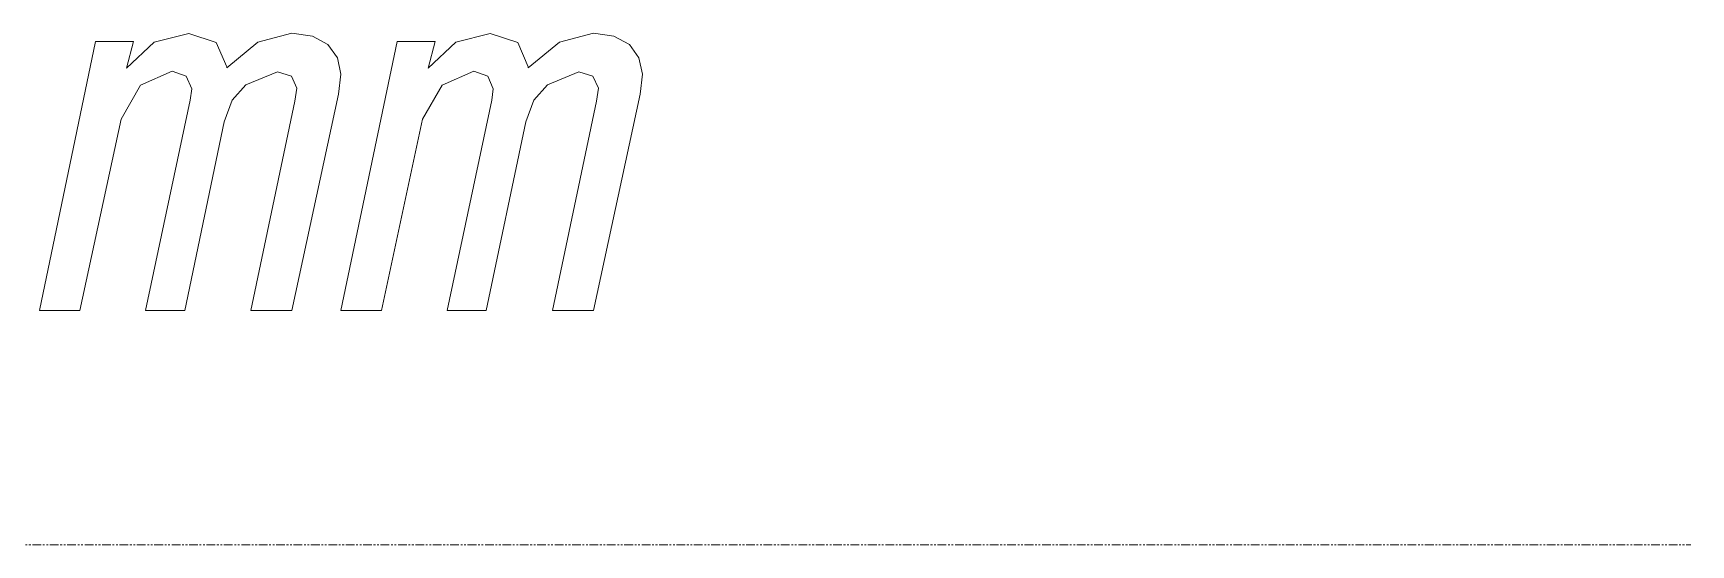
# Model space of a CAD drawing. Extents: x 5682 to 24487, y -4343 to 4272.
# Drawn here: x 22583 to 24487, y 3301 to 3889 of the extents above; entities that cross this region are included whole.
import ezdxf

# ---------------------------------------------------------------- set-up
doc = ezdxf.new("R2010")
doc.units = 0
doc.linetypes.add('PHANTOM', pattern=[20, 10, -2, 2, -2, 2, -2])

msp = doc.modelspace()

# ---------------------------------------------------------------- linework, layer by layer
at = {"color": 7, "linetype": 'PHANTOM', "lineweight": 13}
msp.add_line((5681.879395, 3301.330566), (24487.339844, 3301.330566), dxfattribs=at)
at = {"color": 7, "lineweight": 13}
for points in [[(22654.308594, 3879.665283), (22589.847656, 3570.600586), (22636.466797, 3570.600586), (22683.660156, 3790.456787), (22706.107422, 3829.593506), (22742.365234, 3845.708496), (22758.480469, 3839.953125), (22764.8125, 3825.564697), (22763.085938, 3812.327148), (22711.861328, 3570.600586), (22756.753906, 3570.600586), (22802.222656, 3787.579102), (22811.429688, 3812.327148), (22826.970703, 3830.168945), (22863.228516, 3845.133057), (22879.34375, 3839.953125), (22885.675781, 3826.140137), (22883.373047, 3811.176025), (22832.724609, 3570.600586), (22879.919922, 3570.600586), (22933.445313, 3819.233643), (22936.322266, 3842.255371), (22932.292969, 3861.248047), (22921.359375, 3876.212158), (22903.517578, 3885.996338), (22879.919922, 3889.449463), (22840.783203, 3879.089844), (22805.099609, 3849.737305), (22805.099609, 3850.888428), (22793.013672, 3878.51416), (22761.359375, 3888.874023), (22721.646484, 3879.089844), (22689.992188, 3849.161621), (22698.048828, 3879.665283)], [(23000.783203, 3879.665283), (22936.322266, 3570.600586), (22982.941406, 3570.600586), (23030.134766, 3790.456787), (23052.582031, 3829.593506), (23088.839844, 3845.708496), (23104.955078, 3839.953125), (23111.287109, 3825.564697), (23109.560547, 3812.327148), (23058.335938, 3570.600586), (23103.228516, 3570.600586), (23148.697266, 3787.579102), (23157.90625, 3812.327148), (23173.445313, 3830.168945), (23209.703125, 3845.133057), (23225.818359, 3839.953125), (23232.150391, 3826.140137), (23229.847656, 3811.176025), (23179.199219, 3570.600586), (23226.394531, 3570.600586), (23279.919922, 3819.233643), (23282.796875, 3842.255371), (23278.769531, 3861.248047), (23267.833984, 3876.212158), (23249.992188, 3885.996338), (23226.394531, 3889.449463), (23187.257813, 3879.089844), (23151.574219, 3849.737305), (23151.574219, 3850.888428), (23139.488281, 3878.51416), (23107.833984, 3888.874023), (23068.121094, 3879.089844), (23036.466797, 3849.161621), (23044.523438, 3879.665283)]]:
    msp.add_lwpolyline(points, close=True, dxfattribs=at)

doc.saveas('drawing.dxf')
